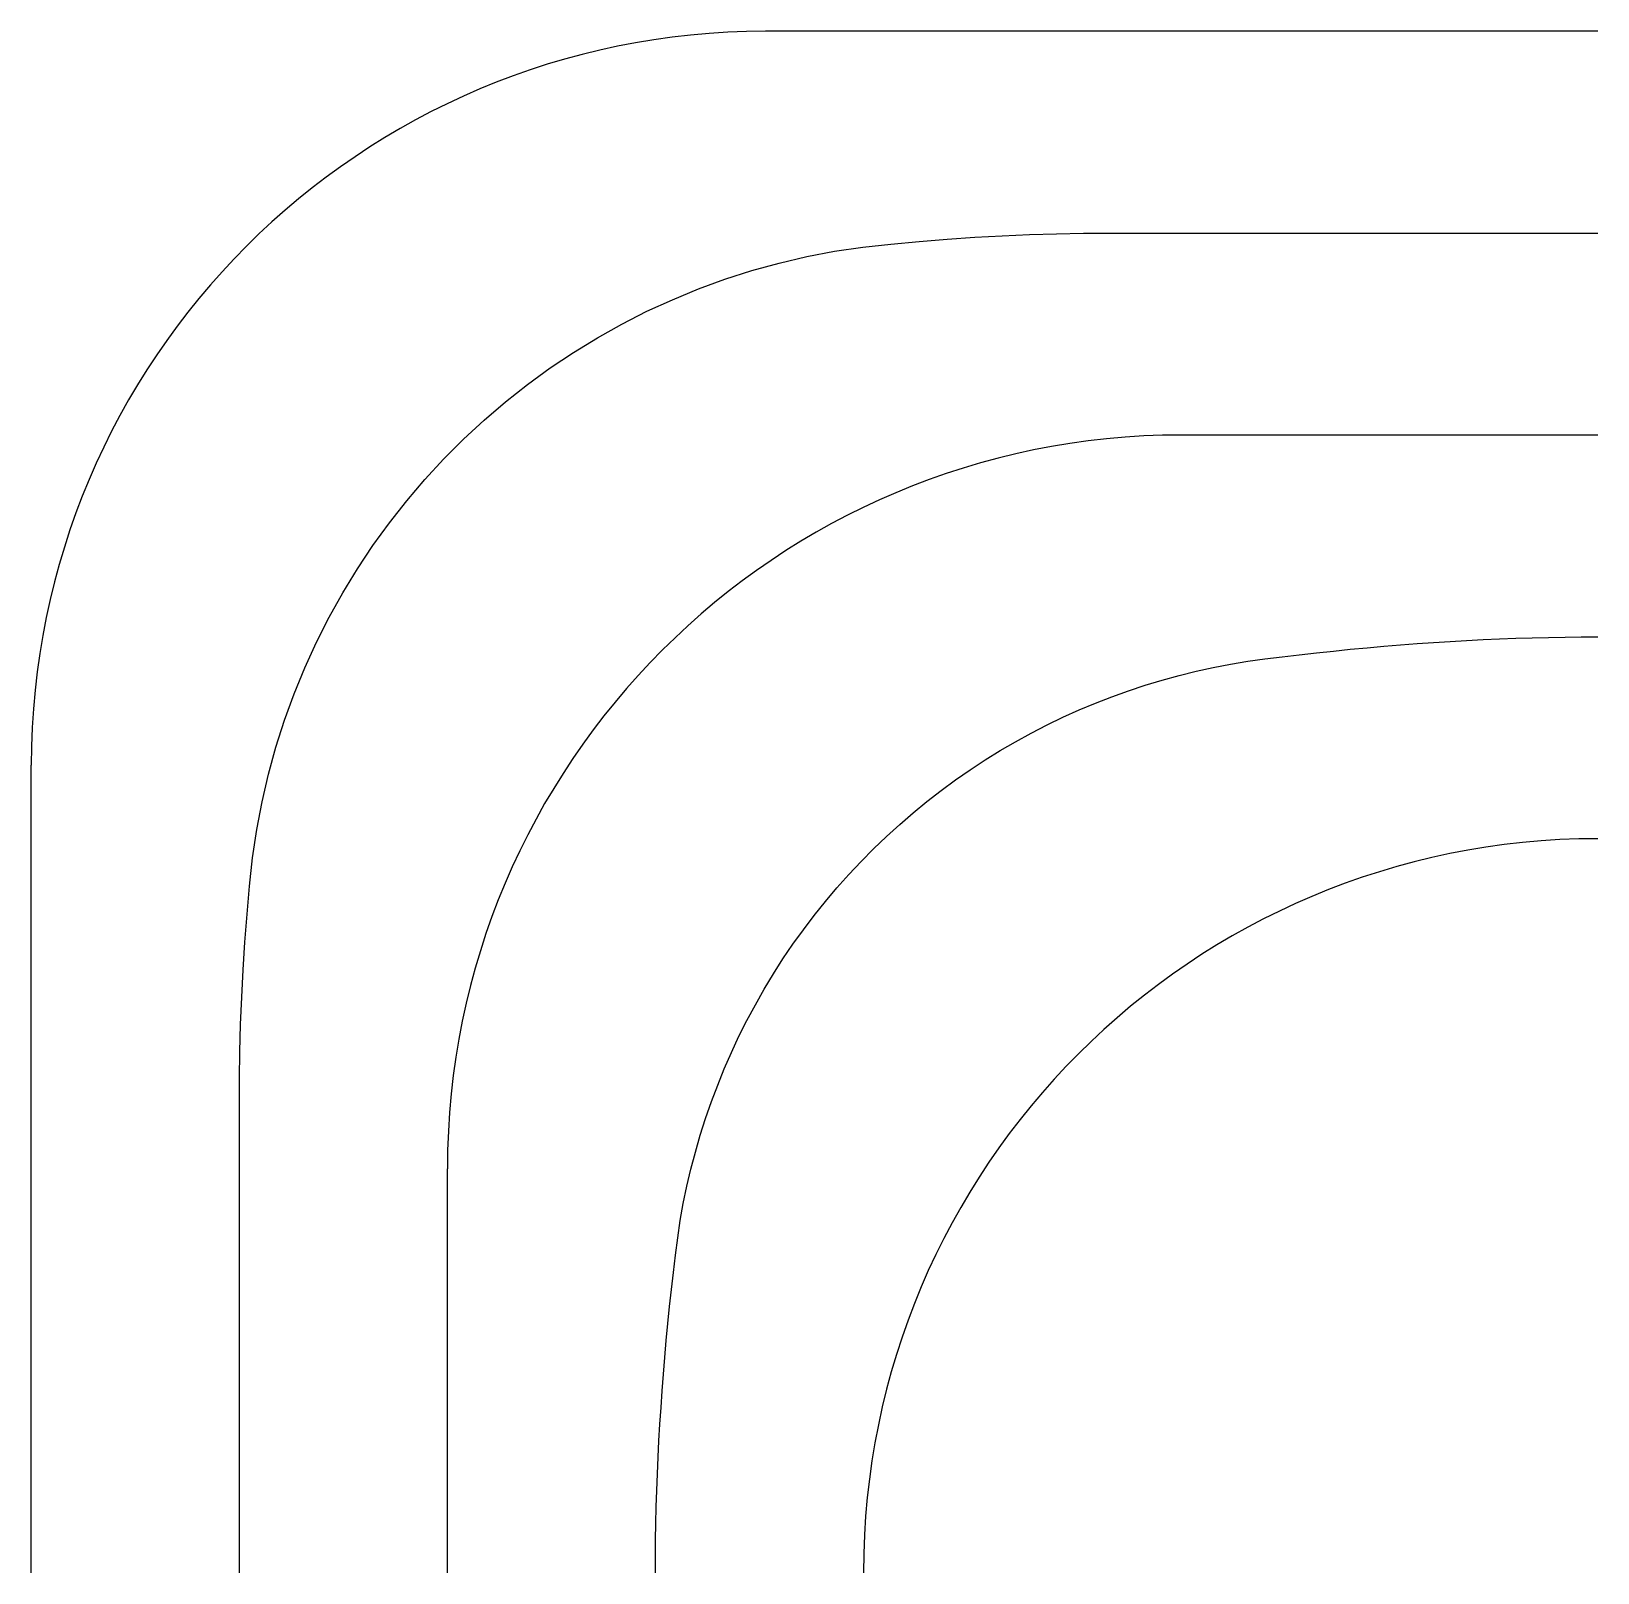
# Model space of a CAD drawing. Header units: metres. Extents: x -12800 to 0, y 0 to 12600.
import ezdxf

# ---------------------------------------------------------------- set-up
doc = ezdxf.new("R2010")
doc.units = ezdxf.units.M

msp = doc.modelspace()

# ---------------------------------------------------------------- linework, layer by layer
for points in [[(0, 12600), (-6800, 12600)], [(-11100, 0), (-11100, 194), (-11100, 388), (-11100, 582), (-11100, 776), (-11100, 971), (-11100, 1167), (-11100, 1363), (-11100, 1560), (-11100, 1758), (-11100, 1957), (-11100, 2158), (-11100, 2359), (-11100, 2563), (-11100, 2768), (-11100, 2974), (-11100, 3183), (-11100, 3394), (-11100, 3607), (-11100, 3822), (-11099, 4040), (-11096, 4259), (-11090, 4481), (-11081, 4704), (-11069, 4928), (-11055, 5155), (-11037, 5383), (-11017, 5613), (-10992, 5844), (-10958, 6074), (-10914, 6301), (-10862, 6527), (-10801, 6749), (-10731, 6969), (-10652, 7185), (-10565, 7397), (-10469, 7606), (-10366, 7811), (-10254, 8011), (-10135, 8207), (-10008, 8397), (-9873, 8583), (-9732, 8763), (-9584, 8937), (-9429, 9105), (-9267, 9267), (-9099, 9422), (-8925, 9571), (-8745, 9713), (-8560, 9848), (-8370, 9975), (-8174, 10095), (-7974, 10207), (-7770, 10311), (-7561, 10406), (-7348, 10494), (-7132, 10573), (-6912, 10644), (-6689, 10705), (-6464, 10758), (-6236, 10802), (-6006, 10836), (-5775, 10861), (-5545, 10882), (-5316, 10900), (-5090, 10916), (-4866, 10928), (-4643, 10938), (-4422, 10945), (-4203, 10949), (-3985, 10950), (-3770, 10950), (-3558, 10950), (-3348, 10950), (-3140, 10950), (-2934, 10950), (-2730, 10950), (-2528, 10950), (-2327, 10950), (-2128, 10950), (-1931, 10950), (-1734, 10950), (-1539, 10950), (-1344, 10950), (-1151, 10950), (-958, 10950), (-766, 10950), (-574, 10950), (-382, 10950), (-191, 10950), (0, 10950)], [(0, 9300), (-3400, 9300)], [(-7700, 0), (-7700, 134), (-7698, 269), (-7696, 403), (-7693, 538), (-7689, 673), (-7684, 808), (-7678, 943), (-7671, 1078), (-7663, 1214), (-7654, 1350), (-7645, 1486), (-7634, 1623), (-7623, 1760), (-7611, 1898), (-7598, 2036), (-7584, 2175), (-7569, 2314), (-7553, 2454), (-7537, 2595), (-7518, 2736), (-7497, 2878), (-7472, 3019), (-7443, 3159), (-7410, 3299), (-7373, 3438), (-7333, 3577), (-7290, 3714), (-7242, 3851), (-7191, 3986), (-7137, 4120), (-7079, 4253), (-7017, 4385), (-6952, 4515), (-6883, 4643), (-6811, 4769), (-6736, 4894), (-6658, 5017), (-6576, 5138), (-6491, 5256), (-6403, 5372), (-6311, 5486), (-6217, 5598), (-6120, 5707), (-6020, 5814), (-5917, 5917), (-5812, 6019), (-5704, 6117), (-5594, 6212), (-5481, 6305), (-5365, 6394), (-5248, 6480), (-5128, 6564), (-5006, 6644), (-4882, 6720), (-4757, 6793), (-4629, 6863), (-4500, 6930), (-4370, 6993), (-4238, 7053), (-4104, 7109), (-3969, 7161), (-3834, 7210), (-3697, 7255), (-3559, 7297), (-3420, 7335), (-3281, 7369), (-3141, 7399), (-3000, 7426), (-2860, 7450), (-2719, 7469), (-2578, 7487), (-2438, 7503), (-2299, 7519), (-2160, 7534), (-2022, 7548), (-1885, 7561), (-1748, 7573), (-1612, 7584), (-1476, 7595), (-1341, 7604), (-1206, 7613), (-1071, 7621), (-937, 7628), (-802, 7634), (-668, 7639), (-534, 7643), (-401, 7646), (-267, 7648), (-134, 7650), (0, 7650)], [(-12800, 0), (-12800, 6600)], [(-9400, 0), (-9400, 3300)]]:
    msp.add_lwpolyline(points)
for centre in [(-6800, 6600), (-3400, 3300), (0, 0)]:
    msp.add_arc(centre, 6000, 90, 180)

doc.saveas('drawing.dxf')
